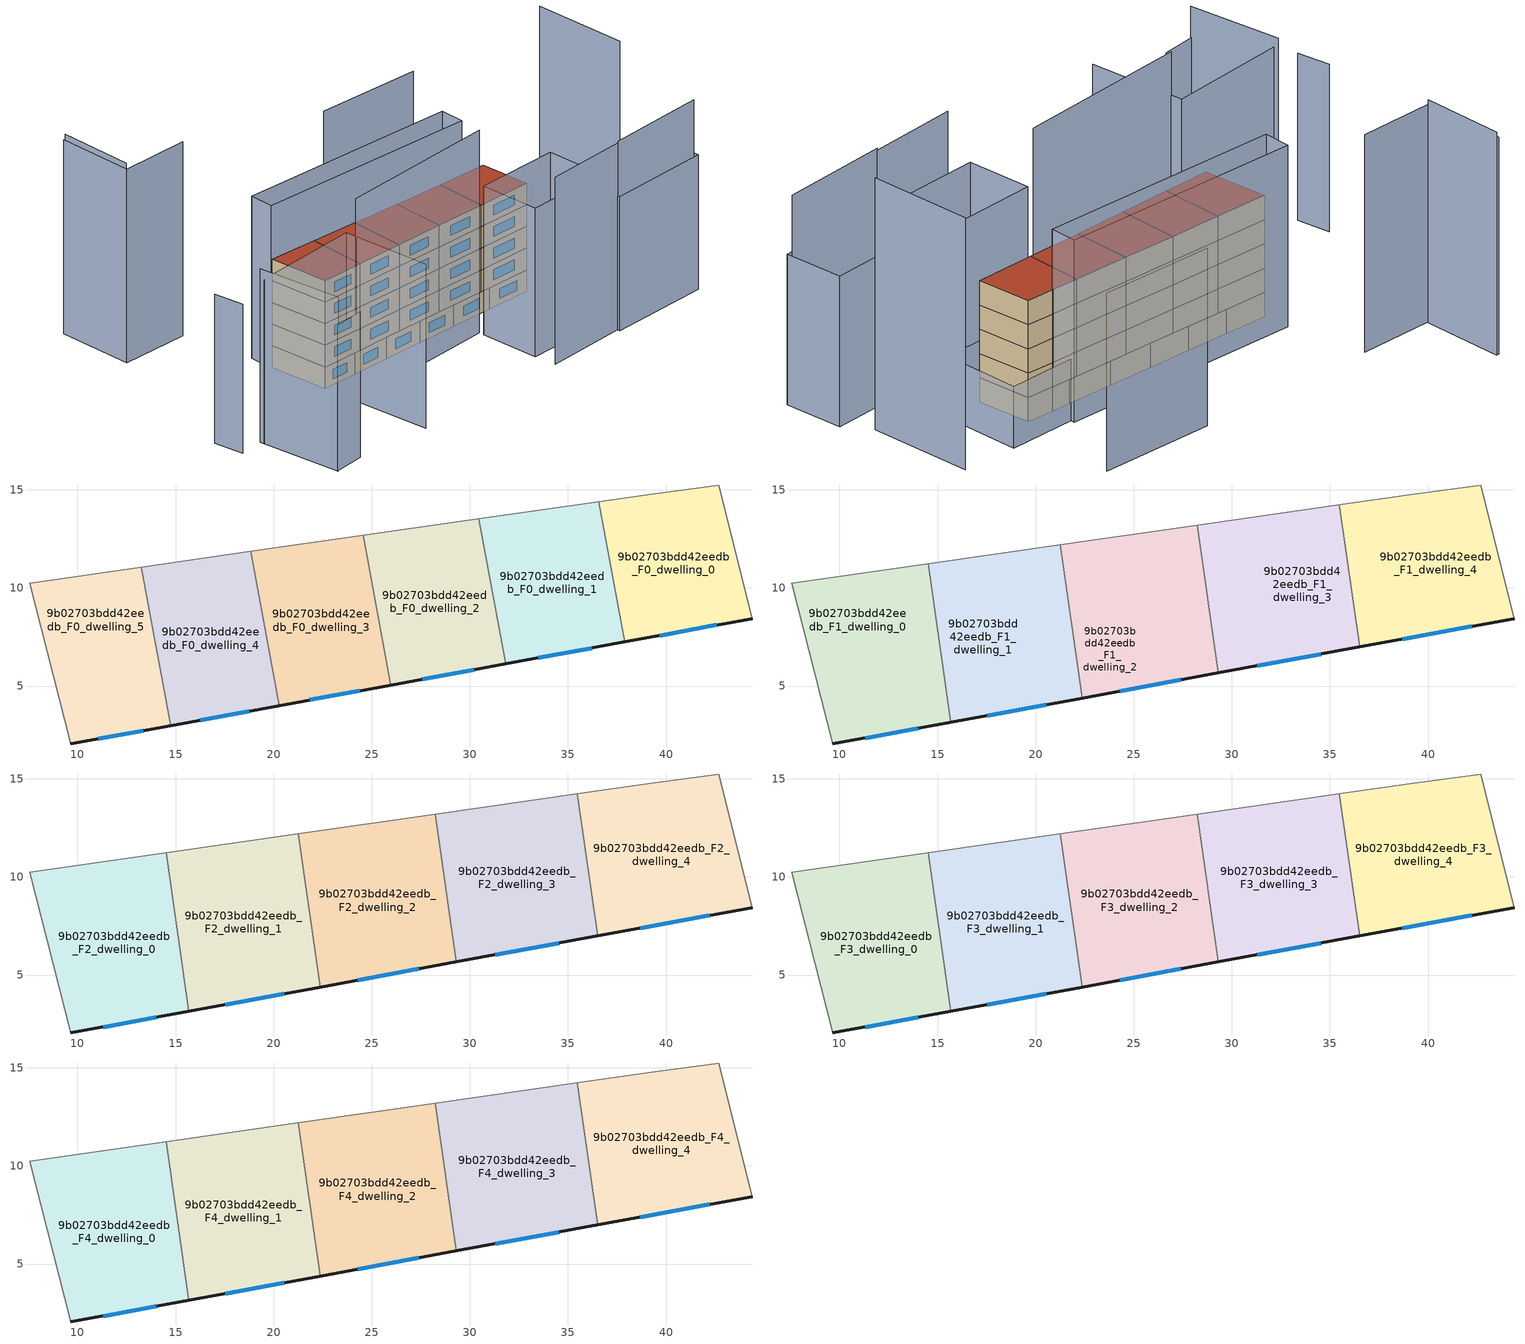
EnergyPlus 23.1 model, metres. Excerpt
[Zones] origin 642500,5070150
9b02703bdd42eedb_F0_dwelling_0
 floor ground (EU_floor_Construction): 42.68,15.25 44.38,8.44 37.89,7.25 36.57,14.39 39.08,14.75 z0
 wall outside (EU_wall_Construction): 37.89,7.25 44.38,8.44 z0:3
 wall to 9b02703bdd42eedb_F0_dwelling_1 (EU_wall_Construction): 36.57,14.39 37.89,7.25 z0:3
 wall adiabatic (EU_wall_Construction): 44.38,8.44 42.68,15.25 39.08,14.75 36.57,14.39 z0:3
 window (EU_Window_Construction): 39.67,7.57 42.59,8.11 z0.83:2.17
9b02703bdd42eedb_F0_dwelling_1
 floor ground (EU_floor_Construction): 36.57,14.39 37.89,7.25 31.83,6.13 30.47,13.52 z0
 wall outside (EU_wall_Construction): 31.83,6.13 37.89,7.25 z0:3
 wall to 9b02703bdd42eedb_F0_dwelling_2 (EU_wall_Construction): 30.47,13.52 31.83,6.13 z0:3
 wall adiabatic (EU_wall_Construction): 36.57,14.39 30.47,13.52 z0:3
 window (EU_Window_Construction): 33.49,6.44 36.22,6.94 z0.83:2.17
9b02703bdd42eedb_F0_dwelling_2
 floor ground (EU_floor_Construction): 30.47,13.52 31.83,6.13 25.96,5.05 24.56,12.68 z0
 wall outside (EU_wall_Construction): 25.96,5.05 31.83,6.13 z0:3
 wall to 9b02703bdd42eedb_F0_dwelling_3 (EU_wall_Construction): 24.56,12.68 25.96,5.05 z0:3
 wall adiabatic (EU_wall_Construction): 30.47,13.52 24.56,12.68 z0:3
 window (EU_Window_Construction): 27.58,5.35 30.21,5.83 z0.83:2.17
9b02703bdd42eedb_F0_dwelling_3
 floor ground (EU_floor_Construction): 24.56,12.68 25.96,5.05 20.27,4 18.83,11.86 z0
 wall outside (EU_wall_Construction): 20.27,4 25.96,5.05 z0:3
 wall to 9b02703bdd42eedb_F0_dwelling_4 (EU_wall_Construction): 18.83,11.86 20.27,4 z0:3
 wall adiabatic (EU_wall_Construction): 24.56,12.68 18.83,11.86 z0:3
 window (EU_Window_Construction): 21.84,4.29 24.4,4.76 z0.83:2.17
9b02703bdd42eedb_F0_dwelling_4
 floor ground (EU_floor_Construction): 18.83,11.86 20.27,4 14.75,2.98 13.26,11.07 z0
 wall outside (EU_wall_Construction): 14.75,2.98 20.27,4 z0:3
 wall to 9b02703bdd42eedb_F0_dwelling_5 (EU_wall_Construction): 13.26,11.07 14.75,2.98 z0:3
 wall adiabatic (EU_wall_Construction): 18.83,11.86 13.26,11.07 z0:3
 window (EU_Window_Construction): 16.27,3.26 18.75,3.72 z0.83:2.17
9b02703bdd42eedb_F0_dwelling_5
 floor ground (EU_floor_Construction): 13.26,11.07 14.75,2.98 9.66,2.05 7.56,10.25 z0
 wall outside (EU_wall_Construction): 9.66,2.05 14.75,2.98 z0:3
 wall adiabatic (EU_wall_Construction): 13.26,11.07 7.56,10.25 9.66,2.05 z0:3
 window (EU_Window_Construction): 11.06,2.3 13.35,2.73 z0.83:2.17
9b02703bdd42eedb_F1_dwelling_0
 floor to 9b02703bdd42eedb_F0_dwelling_5 (EU_floor_Construction): 13.26,11.06 14.75,2.98 9.66,2.05 7.56,10.25 z3
 floor to 9b02703bdd42eedb_F0_dwelling_4 (EU_floor_Construction): 14.52,11.25 15.68,3.16 14.75,2.98 13.26,11.06 z3
 wall outside (EU_wall_Construction): 9.66,2.05 15.68,3.16 z3:6
 wall adiabatic (EU_wall_Construction): 14.52,11.25 7.56,10.25 9.66,2.05 z3:6
 wall to 9b02703bdd42eedb_F1_dwelling_1 (EU_wall_Construction): 15.68,3.16 14.52,11.25 z3:6
 window (EU_Window_Construction): 11.31,2.35 14.02,2.85 z3.83:5.17
9b02703bdd42eedb_F1_dwelling_1
 floor to 9b02703bdd42eedb_F0_dwelling_4 (EU_floor_Construction): 18.83,11.86 20.27,4 15.68,3.16 14.52,11.25 z3
 floor to 9b02703bdd42eedb_F0_dwelling_3 (EU_floor_Construction): 21.26,12.21 22.37,4.39 20.27,4 18.83,11.86 z3
 wall outside (EU_wall_Construction): 15.68,3.16 22.37,4.39 z3:6
 wall adiabatic (EU_wall_Construction): 21.26,12.21 14.52,11.25 z3:6
 wall to 9b02703bdd42eedb_F1_dwelling_2 (EU_wall_Construction): 22.37,4.39 21.26,12.21 z3:6
 window (EU_Window_Construction): 17.52,3.49 20.53,4.05 z3.83:5.17
9b02703bdd42eedb_F1_dwelling_2
 floor to 9b02703bdd42eedb_F0_dwelling_2 (EU_floor_Construction): 28.23,13.2 29.31,5.67 25.96,5.05 24.56,12.68 z3
 floor to 9b02703bdd42eedb_F0_dwelling_3 (EU_floor_Construction): 24.56,12.68 25.96,5.05 22.37,4.39 21.26,12.21 z3
 wall outside (EU_wall_Construction): 22.37,4.39 29.31,5.67 z3:6
 wall adiabatic (EU_wall_Construction): 28.23,13.2 21.26,12.21 z3:6
 wall to 9b02703bdd42eedb_F1_dwelling_3 (EU_wall_Construction): 29.31,5.67 28.23,13.2 z3:6
 window (EU_Window_Construction): 24.28,4.74 27.4,5.31 z3.83:5.17
9b02703bdd42eedb_F1_dwelling_3
 floor to 9b02703bdd42eedb_F0_dwelling_1 (EU_floor_Construction): 35.48,14.23 36.51,6.99 31.83,6.13 30.47,13.52 z3
 floor to 9b02703bdd42eedb_F0_dwelling_2 (EU_floor_Construction): 30.47,13.52 31.83,6.13 29.31,5.67 28.23,13.2 z3
 wall outside (EU_wall_Construction): 29.31,5.67 36.51,6.99 z3:6
 wall adiabatic (EU_wall_Construction): 35.48,14.23 28.23,13.2 z3:6
 wall to 9b02703bdd42eedb_F1_dwelling_4 (EU_wall_Construction): 36.51,6.99 35.48,14.23 z3:6
 window (EU_Window_Construction): 31.29,6.03 34.53,6.63 z3.83:5.17
9b02703bdd42eedb_F1_dwelling_4
 floor to 9b02703bdd42eedb_F0_dwelling_0 (EU_floor_Construction): 42.68,15.25 44.38,8.44 37.89,7.25 36.57,14.39 39.08,14.75 z3
 floor to 9b02703bdd42eedb_F0_dwelling_1 (EU_floor_Construction): 36.57,14.39 37.89,7.25 36.51,6.99 35.48,14.23 z3
 wall outside (EU_wall_Construction): 36.51,6.99 44.38,8.44 z3:6
 wall adiabatic (EU_wall_Construction): 44.38,8.44 42.68,15.25 39.08,14.75 35.48,14.23 z3:6
 window (EU_Window_Construction): 38.68,7.39 42.22,8.04 z3.83:5.17
9b02703bdd42eedb_F2_dwelling_0
 floor to 9b02703bdd42eedb_F1_dwelling_0 (EU_floor_Construction): 14.52,11.25 15.68,3.16 9.66,2.05 7.56,10.25 z6
 wall outside (EU_wall_Construction): 9.66,2.05 15.68,3.16 z6:9
 wall adiabatic (EU_wall_Construction): 14.52,11.25 7.56,10.25 9.66,2.05 z6:9
 wall to 9b02703bdd42eedb_F2_dwelling_1 (EU_wall_Construction): 15.68,3.16 14.52,11.25 z6:9
 window (EU_Window_Construction): 11.31,2.35 14.02,2.85 z6.83:8.17
9b02703bdd42eedb_F2_dwelling_1
 floor to 9b02703bdd42eedb_F1_dwelling_1 (EU_floor_Construction): 21.26,12.21 22.37,4.39 15.68,3.16 14.52,11.25 z6
 wall outside (EU_wall_Construction): 15.68,3.16 22.37,4.39 z6:9
 wall adiabatic (EU_wall_Construction): 21.26,12.21 14.52,11.25 z6:9
 wall to 9b02703bdd42eedb_F2_dwelling_2 (EU_wall_Construction): 22.37,4.39 21.26,12.21 z6:9
 window (EU_Window_Construction): 17.52,3.49 20.53,4.05 z6.83:8.17
9b02703bdd42eedb_F2_dwelling_2
 floor to 9b02703bdd42eedb_F1_dwelling_2 (EU_floor_Construction): 28.23,13.2 29.31,5.67 22.37,4.39 21.26,12.21 z6
 wall outside (EU_wall_Construction): 22.37,4.39 29.31,5.67 z6:9
 wall adiabatic (EU_wall_Construction): 28.23,13.2 21.26,12.21 z6:9
 wall to 9b02703bdd42eedb_F2_dwelling_3 (EU_wall_Construction): 29.31,5.67 28.23,13.2 z6:9
 window (EU_Window_Construction): 24.28,4.74 27.4,5.31 z6.83:8.17
9b02703bdd42eedb_F2_dwelling_3
 floor to 9b02703bdd42eedb_F1_dwelling_3 (EU_floor_Construction): 35.48,14.23 36.51,6.99 29.31,5.67 28.23,13.2 z6
 wall outside (EU_wall_Construction): 29.31,5.67 36.51,6.99 z6:9
 wall adiabatic (EU_wall_Construction): 35.48,14.23 28.23,13.2 z6:9
 wall to 9b02703bdd42eedb_F2_dwelling_4 (EU_wall_Construction): 36.51,6.99 35.48,14.23 z6:9
 window (EU_Window_Construction): 31.29,6.03 34.53,6.63 z6.83:8.17
9b02703bdd42eedb_F2_dwelling_4
 floor to 9b02703bdd42eedb_F1_dwelling_4 (EU_floor_Construction): 42.68,15.25 44.38,8.44 36.51,6.99 35.48,14.23 39.08,14.75 z6
 wall outside (EU_wall_Construction): 36.51,6.99 44.38,8.44 z6:9
 wall adiabatic (EU_wall_Construction): 44.38,8.44 42.68,15.25 39.08,14.75 35.48,14.23 z6:9
 window (EU_Window_Construction): 38.68,7.39 42.22,8.04 z6.83:8.17
9b02703bdd42eedb_F3_dwelling_0
 floor to 9b02703bdd42eedb_F2_dwelling_0 (EU_floor_Construction): 14.52,11.25 15.68,3.16 9.66,2.05 7.56,10.25 z9
 wall outside (EU_wall_Construction): 9.66,2.05 15.68,3.16 z9:12
 wall adiabatic (EU_wall_Construction): 14.52,11.25 7.56,10.25 9.66,2.05 z9:12
 wall to 9b02703bdd42eedb_F3_dwelling_1 (EU_wall_Construction): 15.68,3.16 14.52,11.25 z9:12
 window (EU_Window_Construction): 11.31,2.35 14.02,2.85 z9.83:11.17
9b02703bdd42eedb_F3_dwelling_1
 floor to 9b02703bdd42eedb_F2_dwelling_1 (EU_floor_Construction): 21.26,12.21 22.37,4.39 15.68,3.16 14.52,11.25 z9
 wall outside (EU_wall_Construction): 15.68,3.16 22.37,4.39 z9:12
 wall adiabatic (EU_wall_Construction): 21.26,12.21 14.52,11.25 z9:12
 wall to 9b02703bdd42eedb_F3_dwelling_2 (EU_wall_Construction): 22.37,4.39 21.26,12.21 z9:12
 window (EU_Window_Construction): 17.52,3.49 20.53,4.05 z9.83:11.17
9b02703bdd42eedb_F3_dwelling_2
 floor to 9b02703bdd42eedb_F2_dwelling_2 (EU_floor_Construction): 28.23,13.2 29.31,5.67 22.37,4.39 21.26,12.21 z9
 wall outside (EU_wall_Construction): 22.37,4.39 29.31,5.67 z9:12
 wall adiabatic (EU_wall_Construction): 28.23,13.2 21.26,12.21 z9:12
 wall to 9b02703bdd42eedb_F3_dwelling_3 (EU_wall_Construction): 29.31,5.67 28.23,13.2 z9:12
 window (EU_Window_Construction): 24.28,4.74 27.4,5.31 z9.83:11.17
9b02703bdd42eedb_F3_dwelling_3
 floor to 9b02703bdd42eedb_F2_dwelling_3 (EU_floor_Construction): 35.48,14.23 36.51,6.99 29.31,5.67 28.23,13.2 z9
 wall outside (EU_wall_Construction): 29.31,5.67 36.51,6.99 z9:12
 wall adiabatic (EU_wall_Construction): 35.48,14.23 28.23,13.2 z9:12
 wall to 9b02703bdd42eedb_F3_dwelling_4 (EU_wall_Construction): 36.51,6.99 35.48,14.23 z9:12
 window (EU_Window_Construction): 31.29,6.03 34.53,6.63 z9.83:11.17
9b02703bdd42eedb_F3_dwelling_4
 floor to 9b02703bdd42eedb_F2_dwelling_4 (EU_floor_Construction): 42.68,15.25 44.38,8.44 36.51,6.99 35.48,14.23 39.08,14.75 z9
 wall outside (EU_wall_Construction): 36.51,6.99 44.38,8.44 z9:12
 wall adiabatic (EU_wall_Construction): 44.38,8.44 42.68,15.25 39.08,14.75 35.48,14.23 z9:12
 window (EU_Window_Construction): 38.68,7.39 42.22,8.04 z9.83:11.17
9b02703bdd42eedb_F4_dwelling_0
 floor to 9b02703bdd42eedb_F3_dwelling_0 (EU_floor_Construction): 14.52,11.25 15.68,3.16 9.66,2.05 7.56,10.25 z12
 wall outside (EU_wall_Construction): 9.66,2.05 15.68,3.16 z12:15
 wall adiabatic (EU_wall_Construction): 14.52,11.25 7.56,10.25 9.66,2.05 z12:15
 wall to 9b02703bdd42eedb_F4_dwelling_1 (EU_wall_Construction): 15.68,3.16 14.52,11.25 z12:15
 window (EU_Window_Construction): 11.31,2.35 14.02,2.85 z12.83:14.17
 roof outside (EU_roof_Construction): 15.68,3.16 14.52,11.25 7.56,10.25 9.66,2.05 z15
9b02703bdd42eedb_F4_dwelling_1
 floor to 9b02703bdd42eedb_F3_dwelling_1 (EU_floor_Construction): 21.26,12.21 22.37,4.39 15.68,3.16 14.52,11.25 z12
 wall outside (EU_wall_Construction): 15.68,3.16 22.37,4.39 z12:15
 wall adiabatic (EU_wall_Construction): 21.26,12.21 14.52,11.25 z12:15
 wall to 9b02703bdd42eedb_F4_dwelling_2 (EU_wall_Construction): 22.37,4.39 21.26,12.21 z12:15
 window (EU_Window_Construction): 17.52,3.49 20.53,4.05 z12.83:14.17
 roof outside (EU_roof_Construction): 22.37,4.39 21.26,12.21 14.52,11.25 15.68,3.16 z15
9b02703bdd42eedb_F4_dwelling_2
 floor to 9b02703bdd42eedb_F3_dwelling_2 (EU_floor_Construction): 28.23,13.2 29.31,5.67 22.37,4.39 21.26,12.21 z12
 wall outside (EU_wall_Construction): 22.37,4.39 29.31,5.67 z12:15
 wall adiabatic (EU_wall_Construction): 28.23,13.2 21.26,12.21 z12:15
 wall to 9b02703bdd42eedb_F4_dwelling_3 (EU_wall_Construction): 29.31,5.67 28.23,13.2 z12:15
 window (EU_Window_Construction): 24.28,4.74 27.4,5.31 z12.83:14.17
 roof outside (EU_roof_Construction): 29.31,5.67 28.23,13.2 21.26,12.21 22.37,4.39 z15
9b02703bdd42eedb_F4_dwelling_3
 floor to 9b02703bdd42eedb_F3_dwelling_3 (EU_floor_Construction): 35.48,14.23 36.51,6.99 29.31,5.67 28.23,13.2 z12
 wall outside (EU_wall_Construction): 29.31,5.67 36.51,6.99 z12:15
 wall adiabatic (EU_wall_Construction): 35.48,14.23 28.23,13.2 z12:15
 wall to 9b02703bdd42eedb_F4_dwelling_4 (EU_wall_Construction): 36.51,6.99 35.48,14.23 z12:15
 window (EU_Window_Construction): 31.29,6.03 34.53,6.63 z12.83:14.17
 roof outside (EU_roof_Construction): 36.51,6.99 35.48,14.23 28.23,13.2 29.31,5.67 z15
9b02703bdd42eedb_F4_dwelling_4
 floor to 9b02703bdd42eedb_F3_dwelling_4 (EU_floor_Construction): 42.68,15.25 44.38,8.44 36.51,6.99 35.48,14.23 39.08,14.75 z12
 wall outside (EU_wall_Construction): 36.51,6.99 44.38,8.44 z12:15
 wall adiabatic (EU_wall_Construction): 44.38,8.44 42.68,15.25 39.08,14.75 35.48,14.23 z12:15
 window (EU_Window_Construction): 38.68,7.39 42.22,8.04 z12.83:14.17
 roof outside (EU_roof_Construction): 44.38,8.44 42.68,15.25 39.08,14.75 35.48,14.23 36.51,6.99 z15
shading: 36.34,-8.98 47.78,-6.07 z0:25.9; 10.85,-2.76 33.38,3 z0:28.1; -1.36,-16.26 2.92,-14.96 z0:20.2; 47.79,-6.11 61.58,-2.62 z0:26.1; 45.98,0.94 60.09,4.23 / 60.09,4.23 61.83,-3.21 / 61.83,-3.21 47.72,-6.51 / 47.72,-6.51 45.98,0.94 z0:18.6; 49.29,9.34 40.37,7.71 / 40.37,7.71 38.55,17.63 / 38.55,17.63 47.47,19.26 / 47.47,19.26 49.29,9.34 z0:7.6; 57.39,7.13 54.68,20.28 z0:31.2; -4.86,-4.75 -1.33,-16.32 z0:24.1; -4.7,-5.33 10.51,-1.28 / 10.51,-1.28 13.75,-13.47 z0:22.8; -9.54,-1.75 -8.24,-5.85 z0:20.7; 33.57,2.24 45.3,4.81 / 45.3,4.81 47.11,-3.46 / 47.11,-3.46 35.38,-6.03 / 35.38,-6.03 33.57,2.24 z0:20.6; 39.09,14.75 7.33,10.22 / 7.33,10.22 6.85,13.63 / 6.85,13.63 38.61,18.15 / 38.61,18.15 39.09,14.75 z0:22.5; -8.01,32.11 -6.25,21.68 z0:27.6; 3.36,23.26 -6.32,21.5 / -6.32,21.5 -8.26,32.11 z0:26.9; 42.21,29.47 27.27,27.26 z0:22
[Building]
EU S2 Campaign: North Axis=0; Terrain=City; Solar Distribution=FullExterior
[Site:Location]
Lyon-Bron: Latitude=45.75; Longitude=5; Time Zone=1; Elevation=198
[SizingPeriod:WeatherFileDays]
AnnualSizingPeriod: Begin Month=1; Begin Day of Month=1; End Month=12; End Day of Month=31; Day of Week for Start Day=Monday; Use Weather File Daylight Saving Period=No; Use Weather File Rain and Snow Indicators=No
[MATERIAL]
EU_InternalMass_Material: Roughness=MediumRough; Thickness=0.1; Conductivity=1; Density=1800; Specific Heat=900; Thermal Absorptance=0.9; Solar Absorptance=0.7; Visible Absorptance=0.7
[MATERIAL:NOMASS] Roughness=MediumRough; Thermal Absorptance=0.9; Solar Absorptance=0.7; Visible Absorptance=0.7
Name | Thermal Resistance
EU_wall_NoMass | 0.87146
EU_roof_NoMass | 0.842276
EU_floor_NoMass | 0.496999
[WINDOWMATERIAL:SIMPLEGLAZINGSYSTEM]
EU_Window_SimpleGlazing: UFactor=2.2525; Solar Heat Gain Coefficient=0.76; Visible Transmittance=0.76
[CONSTRUCTION]
EU_wall_Construction: EU_wall_NoMass
EU_roof_Construction: EU_roof_NoMass
EU_floor_Construction: EU_floor_NoMass
EU_Window_Construction: EU_Window_SimpleGlazing
EU_InternalMass_Construction: EU_InternalMass_Material
[ZONE] Type=1; Multiplier=1; Ceiling Height=autocalculate; Floor Area=autocalculate; Part of Total Floor Area=Yes
Name | Volume
9b02703bdd42eedb_F0_dwelling_0 | 136.588
9b02703bdd42eedb_F1_dwelling_0; 9b02703bdd42eedb_F2_dwelling_0; 9b02703bdd42eedb_F3_dwelling_0; 9b02703bdd42eedb_F4_dwelling_0 | 163.908
9b02703bdd42eedb_F0_dwelling_1 | 136.6
9b02703bdd42eedb_F1_dwelling_1; 9b02703bdd42eedb_F2_dwelling_1; 9b02703bdd42eedb_F3_dwelling_1; 9b02703bdd42eedb_F4_dwelling_1 | 163.915
9b02703bdd42eedb_F0_dwelling_2 | 136.597
9b02703bdd42eedb_F1_dwelling_2; 9b02703bdd42eedb_F2_dwelling_2; 9b02703bdd42eedb_F3_dwelling_2; 9b02703bdd42eedb_F4_dwelling_2 | 163.912
9b02703bdd42eedb_F0_dwelling_3; 9b02703bdd42eedb_F0_dwelling_4 | 136.594
9b02703bdd42eedb_F1_dwelling_3; 9b02703bdd42eedb_F2_dwelling_3; 9b02703bdd42eedb_F3_dwelling_3; 9b02703bdd42eedb_F4_dwelling_3 | 163.931
9b02703bdd42eedb_F1_dwelling_4; 9b02703bdd42eedb_F2_dwelling_4; 9b02703bdd42eedb_F3_dwelling_4; 9b02703bdd42eedb_F4_dwelling_4 | 163.918
9b02703bdd42eedb_F0_dwelling_5 | 136.599
[INTERNALMASS] Construction=EU_InternalMass_Construction
Name | Zone or ZoneList | Surface Area
9b02703bdd42eedb_F0_dwelling_0_EU_InternalMass | 9b02703bdd42eedb_F0_dwelling_0 | 45.5291
9b02703bdd42eedb_F0_dwelling_1_EU_InternalMass | 9b02703bdd42eedb_F0_dwelling_1 | 45.5338
9b02703bdd42eedb_F0_dwelling_2_EU_InternalMass | 9b02703bdd42eedb_F0_dwelling_2 | 45.5323
9b02703bdd42eedb_F0_dwelling_3_EU_InternalMass | 9b02703bdd42eedb_F0_dwelling_3 | 45.5317
9b02703bdd42eedb_F0_dwelling_4_EU_InternalMass | 9b02703bdd42eedb_F0_dwelling_4 | 45.5317
9b02703bdd42eedb_F0_dwelling_5_EU_InternalMass | 9b02703bdd42eedb_F0_dwelling_5 | 45.5329
9b02703bdd42eedb_F1_dwelling_0_EU_InternalMass | 9b02703bdd42eedb_F1_dwelling_0 | 54.6358
9b02703bdd42eedb_F1_dwelling_1_EU_InternalMass | 9b02703bdd42eedb_F1_dwelling_1 | 54.6386
9b02703bdd42eedb_F1_dwelling_2_EU_InternalMass | 9b02703bdd42eedb_F1_dwelling_2 | 54.6372
9b02703bdd42eedb_F1_dwelling_3_EU_InternalMass | 9b02703bdd42eedb_F1_dwelling_3 | 54.6433
9b02703bdd42eedb_F1_dwelling_4_EU_InternalMass | 9b02703bdd42eedb_F1_dwelling_4 | 54.6396
9b02703bdd42eedb_F2_dwelling_0_EU_InternalMass | 9b02703bdd42eedb_F2_dwelling_0 | 54.6358
9b02703bdd42eedb_F2_dwelling_1_EU_InternalMass | 9b02703bdd42eedb_F2_dwelling_1 | 54.6386
9b02703bdd42eedb_F2_dwelling_2_EU_InternalMass | 9b02703bdd42eedb_F2_dwelling_2 | 54.6372
9b02703bdd42eedb_F2_dwelling_3_EU_InternalMass | 9b02703bdd42eedb_F2_dwelling_3 | 54.6433
9b02703bdd42eedb_F2_dwelling_4_EU_InternalMass | 9b02703bdd42eedb_F2_dwelling_4 | 54.6396
9b02703bdd42eedb_F3_dwelling_0_EU_InternalMass | 9b02703bdd42eedb_F3_dwelling_0 | 54.6358
9b02703bdd42eedb_F3_dwelling_1_EU_InternalMass | 9b02703bdd42eedb_F3_dwelling_1 | 54.6386
9b02703bdd42eedb_F3_dwelling_2_EU_InternalMass | 9b02703bdd42eedb_F3_dwelling_2 | 54.6372
9b02703bdd42eedb_F3_dwelling_3_EU_InternalMass | 9b02703bdd42eedb_F3_dwelling_3 | 54.6433
9b02703bdd42eedb_F3_dwelling_4_EU_InternalMass | 9b02703bdd42eedb_F3_dwelling_4 | 54.6396
9b02703bdd42eedb_F4_dwelling_0_EU_InternalMass | 9b02703bdd42eedb_F4_dwelling_0 | 54.6358
9b02703bdd42eedb_F4_dwelling_1_EU_InternalMass | 9b02703bdd42eedb_F4_dwelling_1 | 54.6386
9b02703bdd42eedb_F4_dwelling_2_EU_InternalMass | 9b02703bdd42eedb_F4_dwelling_2 | 54.6372
9b02703bdd42eedb_F4_dwelling_3_EU_InternalMass | 9b02703bdd42eedb_F4_dwelling_3 | 54.6433
9b02703bdd42eedb_F4_dwelling_4_EU_InternalMass | 9b02703bdd42eedb_F4_dwelling_4 | 54.6396
[OTHEREQUIPMENT] Fuel Type=Electricity; Design Level Calculation Method=Watts/Area; Power per Zone Floor Area=1; Fraction Latent=0; Fraction Radiant=0; Fraction Lost=0; Carbon Dioxide Generation Rate=0; EndUse Subcategory=EU_Step8_InternalGains
Name | Zone or ZoneList or Space or SpaceList | Schedule
EU_Step8_InternalGain_9b02703bdd42eedb_F0_dwelling_0_f000 | 9b02703bdd42eedb_F0_dwelling_0 | EU_Step8_GainSchedule_9b02703bdd42eedb_F0_dwelling_0_f000
EU_Step8_InternalGain_9b02703bdd42eedb_F0_dwelling_1_f000 | 9b02703bdd42eedb_F0_dwelling_1 | EU_Step8_GainSchedule_9b02703bdd42eedb_F0_dwelling_1_f000
EU_Step8_InternalGain_9b02703bdd42eedb_F0_dwelling_2_f000 | 9b02703bdd42eedb_F0_dwelling_2 | EU_Step8_GainSchedule_9b02703bdd42eedb_F0_dwelling_2_f000
EU_Step8_InternalGain_9b02703bdd42eedb_F0_dwelling_3_f000 | 9b02703bdd42eedb_F0_dwelling_3 | EU_Step8_GainSchedule_9b02703bdd42eedb_F0_dwelling_3_f000
EU_Step8_InternalGain_9b02703bdd42eedb_F0_dwelling_4_f000 | 9b02703bdd42eedb_F0_dwelling_4 | EU_Step8_GainSchedule_9b02703bdd42eedb_F0_dwelling_4_f000
EU_Step8_InternalGain_9b02703bdd42eedb_F0_dwelling_5_f000 | 9b02703bdd42eedb_F0_dwelling_5 | EU_Step8_GainSchedule_9b02703bdd42eedb_F0_dwelling_5_f000
EU_Step8_InternalGain_9b02703bdd42eedb_F1_dwelling_0_f000 | 9b02703bdd42eedb_F1_dwelling_0 | EU_Step8_GainSchedule_9b02703bdd42eedb_F1_dwelling_0_f000
EU_Step8_InternalGain_9b02703bdd42eedb_F1_dwelling_1_f000 | 9b02703bdd42eedb_F1_dwelling_1 | EU_Step8_GainSchedule_9b02703bdd42eedb_F1_dwelling_1_f000
EU_Step8_InternalGain_9b02703bdd42eedb_F1_dwelling_2_f000 | 9b02703bdd42eedb_F1_dwelling_2 | EU_Step8_GainSchedule_9b02703bdd42eedb_F1_dwelling_2_f000
EU_Step8_InternalGain_9b02703bdd42eedb_F1_dwelling_3_f000 | 9b02703bdd42eedb_F1_dwelling_3 | EU_Step8_GainSchedule_9b02703bdd42eedb_F1_dwelling_3_f000
EU_Step8_InternalGain_9b02703bdd42eedb_F1_dwelling_4_f000 | 9b02703bdd42eedb_F1_dwelling_4 | EU_Step8_GainSchedule_9b02703bdd42eedb_F1_dwelling_4_f000
EU_Step8_InternalGain_9b02703bdd42eedb_F2_dwelling_0_f000 | 9b02703bdd42eedb_F2_dwelling_0 | EU_Step8_GainSchedule_9b02703bdd42eedb_F2_dwelling_0_f000
EU_Step8_InternalGain_9b02703bdd42eedb_F2_dwelling_1_f000 | 9b02703bdd42eedb_F2_dwelling_1 | EU_Step8_GainSchedule_9b02703bdd42eedb_F2_dwelling_1_f000
EU_Step8_InternalGain_9b02703bdd42eedb_F2_dwelling_2_f000 | 9b02703bdd42eedb_F2_dwelling_2 | EU_Step8_GainSchedule_9b02703bdd42eedb_F2_dwelling_2_f000
EU_Step8_InternalGain_9b02703bdd42eedb_F2_dwelling_3_f000 | 9b02703bdd42eedb_F2_dwelling_3 | EU_Step8_GainSchedule_9b02703bdd42eedb_F2_dwelling_3_f000
EU_Step8_InternalGain_9b02703bdd42eedb_F2_dwelling_4_f000 | 9b02703bdd42eedb_F2_dwelling_4 | EU_Step8_GainSchedule_9b02703bdd42eedb_F2_dwelling_4_f000
EU_Step8_InternalGain_9b02703bdd42eedb_F3_dwelling_0_f000 | 9b02703bdd42eedb_F3_dwelling_0 | EU_Step8_GainSchedule_9b02703bdd42eedb_F3_dwelling_0_f000
EU_Step8_InternalGain_9b02703bdd42eedb_F3_dwelling_1_f000 | 9b02703bdd42eedb_F3_dwelling_1 | EU_Step8_GainSchedule_9b02703bdd42eedb_F3_dwelling_1_f000
EU_Step8_InternalGain_9b02703bdd42eedb_F3_dwelling_2_f000 | 9b02703bdd42eedb_F3_dwelling_2 | EU_Step8_GainSchedule_9b02703bdd42eedb_F3_dwelling_2_f000
EU_Step8_InternalGain_9b02703bdd42eedb_F3_dwelling_3_f000 | 9b02703bdd42eedb_F3_dwelling_3 | EU_Step8_GainSchedule_9b02703bdd42eedb_F3_dwelling_3_f000
EU_Step8_InternalGain_9b02703bdd42eedb_F3_dwelling_4_f000 | 9b02703bdd42eedb_F3_dwelling_4 | EU_Step8_GainSchedule_9b02703bdd42eedb_F3_dwelling_4_f000
EU_Step8_InternalGain_9b02703bdd42eedb_F4_dwelling_0_f000 | 9b02703bdd42eedb_F4_dwelling_0 | EU_Step8_GainSchedule_9b02703bdd42eedb_F4_dwelling_0_f000
EU_Step8_InternalGain_9b02703bdd42eedb_F4_dwelling_1_f000 | 9b02703bdd42eedb_F4_dwelling_1 | EU_Step8_GainSchedule_9b02703bdd42eedb_F4_dwelling_1_f000
EU_Step8_InternalGain_9b02703bdd42eedb_F4_dwelling_2_f000 | 9b02703bdd42eedb_F4_dwelling_2 | EU_Step8_GainSchedule_9b02703bdd42eedb_F4_dwelling_2_f000
EU_Step8_InternalGain_9b02703bdd42eedb_F4_dwelling_3_f000 | 9b02703bdd42eedb_F4_dwelling_3 | EU_Step8_GainSchedule_9b02703bdd42eedb_F4_dwelling_3_f000
EU_Step8_InternalGain_9b02703bdd42eedb_F4_dwelling_4_f000 | 9b02703bdd42eedb_F4_dwelling_4 | EU_Step8_GainSchedule_9b02703bdd42eedb_F4_dwelling_4_f000
[ZONEVENTILATION:DESIGNFLOWRATE] Schedule=EU_AlwaysOn; Design Flow Rate Calculation Method=AirChanges/Hour; Air Changes per Hour=0.425; Ventilation Type=Natural; Fan Pressure Rise=0; Fan Total Efficiency=1; Constant Term Coefficient=1; Temperature Term Coefficient=0; Velocity Term Coefficient=0; Velocity Squared Term Coefficient=0; Minimum Indoor Temperature=-100; Maximum Indoor Temperature=100; Delta Temperature=-100; Minimum Outdoor Temperature=-100; Maximum Outdoor Temperature=100; Maximum Wind Speed=40
Name | Zone or ZoneList or Space or SpaceList
EU_ConstantAir_9b02703bdd42eedb_F0_dwelling_0 | 9b02703bdd42eedb_F0_dwelling_0
EU_ConstantAir_9b02703bdd42eedb_F0_dwelling_1 | 9b02703bdd42eedb_F0_dwelling_1
EU_ConstantAir_9b02703bdd42eedb_F0_dwelling_2 | 9b02703bdd42eedb_F0_dwelling_2
EU_ConstantAir_9b02703bdd42eedb_F0_dwelling_3 | 9b02703bdd42eedb_F0_dwelling_3
EU_ConstantAir_9b02703bdd42eedb_F0_dwelling_4 | 9b02703bdd42eedb_F0_dwelling_4
EU_ConstantAir_9b02703bdd42eedb_F0_dwelling_5 | 9b02703bdd42eedb_F0_dwelling_5
EU_ConstantAir_9b02703bdd42eedb_F1_dwelling_0 | 9b02703bdd42eedb_F1_dwelling_0
EU_ConstantAir_9b02703bdd42eedb_F1_dwelling_1 | 9b02703bdd42eedb_F1_dwelling_1
EU_ConstantAir_9b02703bdd42eedb_F1_dwelling_2 | 9b02703bdd42eedb_F1_dwelling_2
EU_ConstantAir_9b02703bdd42eedb_F1_dwelling_3 | 9b02703bdd42eedb_F1_dwelling_3
EU_ConstantAir_9b02703bdd42eedb_F1_dwelling_4 | 9b02703bdd42eedb_F1_dwelling_4
EU_ConstantAir_9b02703bdd42eedb_F2_dwelling_0 | 9b02703bdd42eedb_F2_dwelling_0
EU_ConstantAir_9b02703bdd42eedb_F2_dwelling_1 | 9b02703bdd42eedb_F2_dwelling_1
EU_ConstantAir_9b02703bdd42eedb_F2_dwelling_2 | 9b02703bdd42eedb_F2_dwelling_2
EU_ConstantAir_9b02703bdd42eedb_F2_dwelling_3 | 9b02703bdd42eedb_F2_dwelling_3
EU_ConstantAir_9b02703bdd42eedb_F2_dwelling_4 | 9b02703bdd42eedb_F2_dwelling_4
EU_ConstantAir_9b02703bdd42eedb_F3_dwelling_0 | 9b02703bdd42eedb_F3_dwelling_0
EU_ConstantAir_9b02703bdd42eedb_F3_dwelling_1 | 9b02703bdd42eedb_F3_dwelling_1
EU_ConstantAir_9b02703bdd42eedb_F3_dwelling_2 | 9b02703bdd42eedb_F3_dwelling_2
EU_ConstantAir_9b02703bdd42eedb_F3_dwelling_3 | 9b02703bdd42eedb_F3_dwelling_3
EU_ConstantAir_9b02703bdd42eedb_F3_dwelling_4 | 9b02703bdd42eedb_F3_dwelling_4
EU_ConstantAir_9b02703bdd42eedb_F4_dwelling_0 | 9b02703bdd42eedb_F4_dwelling_0
EU_ConstantAir_9b02703bdd42eedb_F4_dwelling_1 | 9b02703bdd42eedb_F4_dwelling_1
EU_ConstantAir_9b02703bdd42eedb_F4_dwelling_2 | 9b02703bdd42eedb_F4_dwelling_2
EU_ConstantAir_9b02703bdd42eedb_F4_dwelling_3 | 9b02703bdd42eedb_F4_dwelling_3
EU_ConstantAir_9b02703bdd42eedb_F4_dwelling_4 | 9b02703bdd42eedb_F4_dwelling_4
[HVACTEMPLATE:THERMOSTAT] Constant Heating Setpoint=20; Constant Cooling Setpoint=50
EU_HeatOnly_9b02703bdd42eedb_F0_dwelling_0; EU_HeatOnly_9b02703bdd42eedb_F0_dwelling_1; EU_HeatOnly_9b02703bdd42eedb_F0_dwelling_2; EU_HeatOnly_9b02703bdd42eedb_F0_dwelling_3; EU_HeatOnly_9b02703bdd42eedb_F0_dwelling_4; EU_HeatOnly_9b02703bdd42eedb_F0_dwelling_5; EU_HeatOnly_9b02703bdd42eedb_F1_dwelling_0; EU_HeatOnly_9b02703bdd42eedb_F1_dwelling_1; EU_HeatOnly_9b02703bdd42eedb_F1_dwelling_2; EU_HeatOnly_9b02703bdd42eedb_F1_dwelling_3; EU_HeatOnly_9b02703bdd42eedb_F1_dwelling_4; EU_HeatOnly_9b02703bdd42eedb_F2_dwelling_0; EU_HeatOnly_9b02703bdd42eedb_F2_dwelling_1; EU_HeatOnly_9b02703bdd42eedb_F2_dwelling_2; EU_HeatOnly_9b02703bdd42eedb_F2_dwelling_3; EU_HeatOnly_9b02703bdd42eedb_F2_dwelling_4; EU_HeatOnly_9b02703bdd42eedb_F3_dwelling_0; EU_HeatOnly_9b02703bdd42eedb_F3_dwelling_1; EU_HeatOnly_9b02703bdd42eedb_F3_dwelling_2; EU_HeatOnly_9b02703bdd42eedb_F3_dwelling_3; EU_HeatOnly_9b02703bdd42eedb_F3_dwelling_4; EU_HeatOnly_9b02703bdd42eedb_F4_dwelling_0; EU_HeatOnly_9b02703bdd42eedb_F4_dwelling_1; EU_HeatOnly_9b02703bdd42eedb_F4_dwelling_2; EU_HeatOnly_9b02703bdd42eedb_F4_dwelling_3; EU_HeatOnly_9b02703bdd42eedb_F4_dwelling_4
[HVACTEMPLATE:ZONE:IDEALLOADSAIRSYSTEM] System Availability Schedule=EU_AlwaysOn; Maximum Heating Supply Air Temperature=50; Minimum Cooling Supply Air Temperature=13; Maximum Heating Supply Air Humidity Ratio=0.0156; Minimum Cooling Supply Air Humidity Ratio=0.0077; Heating Limit=NoLimit; Cooling Limit=NoLimit; Heating Availability Schedule=EU_AlwaysOn; Cooling Availability Schedule=EU_CoolingOff; Dehumidification Control Type=ConstantSensibleHeatRatio; Cooling Sensible Heat Ratio=0.7; Dehumidification Setpoint=60; Humidification Control Type=None; Humidification Setpoint=30; Outdoor Air Method=None; Outdoor Air Flow Rate per Person=0.00944; Outdoor Air Flow Rate per Zone Floor Area=0; Outdoor Air Flow Rate per Zone=0; Demand Controlled Ventilation Type=None; Outdoor Air Economizer Type=NoEconomizer; Heat Recovery Type=None; Sensible Heat Recovery Effectiveness=0.7; Latent Heat Recovery Effectiveness=0.65
Name | Template Thermostat
9b02703bdd42eedb_F0_dwelling_0 | EU_HeatOnly_9b02703bdd42eedb_F0_dwelling_0
9b02703bdd42eedb_F0_dwelling_1 | EU_HeatOnly_9b02703bdd42eedb_F0_dwelling_1
9b02703bdd42eedb_F0_dwelling_2 | EU_HeatOnly_9b02703bdd42eedb_F0_dwelling_2
9b02703bdd42eedb_F0_dwelling_3 | EU_HeatOnly_9b02703bdd42eedb_F0_dwelling_3
9b02703bdd42eedb_F0_dwelling_4 | EU_HeatOnly_9b02703bdd42eedb_F0_dwelling_4
9b02703bdd42eedb_F0_dwelling_5 | EU_HeatOnly_9b02703bdd42eedb_F0_dwelling_5
9b02703bdd42eedb_F1_dwelling_0 | EU_HeatOnly_9b02703bdd42eedb_F1_dwelling_0
9b02703bdd42eedb_F1_dwelling_1 | EU_HeatOnly_9b02703bdd42eedb_F1_dwelling_1
9b02703bdd42eedb_F1_dwelling_2 | EU_HeatOnly_9b02703bdd42eedb_F1_dwelling_2
9b02703bdd42eedb_F1_dwelling_3 | EU_HeatOnly_9b02703bdd42eedb_F1_dwelling_3
9b02703bdd42eedb_F1_dwelling_4 | EU_HeatOnly_9b02703bdd42eedb_F1_dwelling_4
9b02703bdd42eedb_F2_dwelling_0 | EU_HeatOnly_9b02703bdd42eedb_F2_dwelling_0
9b02703bdd42eedb_F2_dwelling_1 | EU_HeatOnly_9b02703bdd42eedb_F2_dwelling_1
9b02703bdd42eedb_F2_dwelling_2 | EU_HeatOnly_9b02703bdd42eedb_F2_dwelling_2
9b02703bdd42eedb_F2_dwelling_3 | EU_HeatOnly_9b02703bdd42eedb_F2_dwelling_3
9b02703bdd42eedb_F2_dwelling_4 | EU_HeatOnly_9b02703bdd42eedb_F2_dwelling_4
9b02703bdd42eedb_F3_dwelling_0 | EU_HeatOnly_9b02703bdd42eedb_F3_dwelling_0
9b02703bdd42eedb_F3_dwelling_1 | EU_HeatOnly_9b02703bdd42eedb_F3_dwelling_1
9b02703bdd42eedb_F3_dwelling_2 | EU_HeatOnly_9b02703bdd42eedb_F3_dwelling_2
9b02703bdd42eedb_F3_dwelling_3 | EU_HeatOnly_9b02703bdd42eedb_F3_dwelling_3
9b02703bdd42eedb_F3_dwelling_4 | EU_HeatOnly_9b02703bdd42eedb_F3_dwelling_4
9b02703bdd42eedb_F4_dwelling_0 | EU_HeatOnly_9b02703bdd42eedb_F4_dwelling_0
9b02703bdd42eedb_F4_dwelling_1 | EU_HeatOnly_9b02703bdd42eedb_F4_dwelling_1
9b02703bdd42eedb_F4_dwelling_2 | EU_HeatOnly_9b02703bdd42eedb_F4_dwelling_2
9b02703bdd42eedb_F4_dwelling_3 | EU_HeatOnly_9b02703bdd42eedb_F4_dwelling_3
9b02703bdd42eedb_F4_dwelling_4 | EU_HeatOnly_9b02703bdd42eedb_F4_dwelling_4
[SIZING:ZONE] Zone Cooling Design Supply Air Temperature Input Method=SupplyAirTemperature; Zone Cooling Design Supply Air Temperature=13; Zone Heating Design Supply Air Temperature Input Method=SupplyAirTemperature; Zone Heating Design Supply Air Temperature=50; Zone Cooling Design Supply Air Humidity Ratio=0.008; Zone Heating Design Supply Air Humidity Ratio=0.008; Cooling Design Air Flow Method=DesignDay; Cooling Design Air Flow Rate=0; Cooling Minimum Air Flow per Zone Floor Area=0.000762; Cooling Minimum Air Flow=0; Cooling Minimum Air Flow Fraction=0.2; Heating Design Air Flow Method=DesignDay; Heating Design Air Flow Rate=0; Heating Maximum Air Flow per Zone Floor Area=0.002032; Heating Maximum Air Flow=0.141576; Heating Maximum Air Flow Fraction=0.3; Account for Dedicated Outdoor Air System=No; Dedicated Outdoor Air System Control Strategy=NeutralSupplyAir; Dedicated Outdoor Air Low Setpoint Temperature for Design=autosize; Dedicated Outdoor Air High Setpoint Temperature for Design=autosize; Zone Load Sizing Method=Sensible Load Only No Latent Load; Zone Latent Cooling Design Supply Air Humidity Ratio Input Method=HumidityRatioDifference; Zone Cooling Design Supply Air Humidity Ratio Difference=0.005; Zone Latent Heating Design Supply Air Humidity Ratio Input Method=HumidityRatioDifference; Zone Humidification Design Supply Air Humidity Ratio Difference=0.005
9b02703bdd42eedb_F0_dwelling_0; 9b02703bdd42eedb_F0_dwelling_1; 9b02703bdd42eedb_F0_dwelling_2; 9b02703bdd42eedb_F0_dwelling_3; 9b02703bdd42eedb_F0_dwelling_4; 9b02703bdd42eedb_F0_dwelling_5; 9b02703bdd42eedb_F1_dwelling_0; 9b02703bdd42eedb_F1_dwelling_1; 9b02703bdd42eedb_F1_dwelling_2; 9b02703bdd42eedb_F1_dwelling_3; 9b02703bdd42eedb_F1_dwelling_4; 9b02703bdd42eedb_F2_dwelling_0; 9b02703bdd42eedb_F2_dwelling_1; 9b02703bdd42eedb_F2_dwelling_2; 9b02703bdd42eedb_F2_dwelling_3; 9b02703bdd42eedb_F2_dwelling_4; 9b02703bdd42eedb_F3_dwelling_0; 9b02703bdd42eedb_F3_dwelling_1; 9b02703bdd42eedb_F3_dwelling_2; 9b02703bdd42eedb_F3_dwelling_3; 9b02703bdd42eedb_F3_dwelling_4; 9b02703bdd42eedb_F4_dwelling_0; 9b02703bdd42eedb_F4_dwelling_1; 9b02703bdd42eedb_F4_dwelling_2; 9b02703bdd42eedb_F4_dwelling_3; 9b02703bdd42eedb_F4_dwelling_4
[SCHEDULE:CONSTANT]
Name | Hourly Value
EU_AlwaysOn | 1
EU_CoolingOff | 0
[SCHEDULE:FILE] Column Number=1; Rows to Skip at Top=0; Number of Hours of Data=8760; Column Separator=Comma; Interpolate to Timestep=No; Minutes per Item=60; Adjust Schedule for Daylight Savings=Yes
Name | File
EU_Step8_GainSchedule_9b02703bdd42eedb_F0_dwelling_0_f000 | ../../schedules/9b02703bdd42eedb/9b02703bdd42eedb_F0_dwelling_0_f000_gain.csv
EU_Step8_GainSchedule_9b02703bdd42eedb_F0_dwelling_1_f000 | ../../schedules/9b02703bdd42eedb/9b02703bdd42eedb_F0_dwelling_1_f000_gain.csv
EU_Step8_GainSchedule_9b02703bdd42eedb_F0_dwelling_2_f000 | ../../schedules/9b02703bdd42eedb/9b02703bdd42eedb_F0_dwelling_2_f000_gain.csv
EU_Step8_GainSchedule_9b02703bdd42eedb_F0_dwelling_3_f000 | ../../schedules/9b02703bdd42eedb/9b02703bdd42eedb_F0_dwelling_3_f000_gain.csv
EU_Step8_GainSchedule_9b02703bdd42eedb_F0_dwelling_4_f000 | ../../schedules/9b02703bdd42eedb/9b02703bdd42eedb_F0_dwelling_4_f000_gain.csv
EU_Step8_GainSchedule_9b02703bdd42eedb_F0_dwelling_5_f000 | ../../schedules/9b02703bdd42eedb/9b02703bdd42eedb_F0_dwelling_5_f000_gain.csv
EU_Step8_GainSchedule_9b02703bdd42eedb_F1_dwelling_0_f000 | ../../schedules/9b02703bdd42eedb/9b02703bdd42eedb_F1_dwelling_0_f000_gain.csv
EU_Step8_GainSchedule_9b02703bdd42eedb_F1_dwelling_1_f000 | ../../schedules/9b02703bdd42eedb/9b02703bdd42eedb_F1_dwelling_1_f000_gain.csv
EU_Step8_GainSchedule_9b02703bdd42eedb_F1_dwelling_2_f000 | ../../schedules/9b02703bdd42eedb/9b02703bdd42eedb_F1_dwelling_2_f000_gain.csv
EU_Step8_GainSchedule_9b02703bdd42eedb_F1_dwelling_3_f000 | ../../schedules/9b02703bdd42eedb/9b02703bdd42eedb_F1_dwelling_3_f000_gain.csv
EU_Step8_GainSchedule_9b02703bdd42eedb_F1_dwelling_4_f000 | ../../schedules/9b02703bdd42eedb/9b02703bdd42eedb_F1_dwelling_4_f000_gain.csv
EU_Step8_GainSchedule_9b02703bdd42eedb_F2_dwelling_0_f000 | ../../schedules/9b02703bdd42eedb/9b02703bdd42eedb_F2_dwelling_0_f000_gain.csv
EU_Step8_GainSchedule_9b02703bdd42eedb_F2_dwelling_1_f000 | ../../schedules/9b02703bdd42eedb/9b02703bdd42eedb_F2_dwelling_1_f000_gain.csv
EU_Step8_GainSchedule_9b02703bdd42eedb_F2_dwelling_2_f000 | ../../schedules/9b02703bdd42eedb/9b02703bdd42eedb_F2_dwelling_2_f000_gain.csv
EU_Step8_GainSchedule_9b02703bdd42eedb_F2_dwelling_3_f000 | ../../schedules/9b02703bdd42eedb/9b02703bdd42eedb_F2_dwelling_3_f000_gain.csv
EU_Step8_GainSchedule_9b02703bdd42eedb_F2_dwelling_4_f000 | ../../schedules/9b02703bdd42eedb/9b02703bdd42eedb_F2_dwelling_4_f000_gain.csv
EU_Step8_GainSchedule_9b02703bdd42eedb_F3_dwelling_0_f000 | ../../schedules/9b02703bdd42eedb/9b02703bdd42eedb_F3_dwelling_0_f000_gain.csv
EU_Step8_GainSchedule_9b02703bdd42eedb_F3_dwelling_1_f000 | ../../schedules/9b02703bdd42eedb/9b02703bdd42eedb_F3_dwelling_1_f000_gain.csv
EU_Step8_GainSchedule_9b02703bdd42eedb_F3_dwelling_2_f000 | ../../schedules/9b02703bdd42eedb/9b02703bdd42eedb_F3_dwelling_2_f000_gain.csv
EU_Step8_GainSchedule_9b02703bdd42eedb_F3_dwelling_3_f000 | ../../schedules/9b02703bdd42eedb/9b02703bdd42eedb_F3_dwelling_3_f000_gain.csv
EU_Step8_GainSchedule_9b02703bdd42eedb_F3_dwelling_4_f000 | ../../schedules/9b02703bdd42eedb/9b02703bdd42eedb_F3_dwelling_4_f000_gain.csv
EU_Step8_GainSchedule_9b02703bdd42eedb_F4_dwelling_0_f000 | ../../schedules/9b02703bdd42eedb/9b02703bdd42eedb_F4_dwelling_0_f000_gain.csv
EU_Step8_GainSchedule_9b02703bdd42eedb_F4_dwelling_1_f000 | ../../schedules/9b02703bdd42eedb/9b02703bdd42eedb_F4_dwelling_1_f000_gain.csv
EU_Step8_GainSchedule_9b02703bdd42eedb_F4_dwelling_2_f000 | ../../schedules/9b02703bdd42eedb/9b02703bdd42eedb_F4_dwelling_2_f000_gain.csv
EU_Step8_GainSchedule_9b02703bdd42eedb_F4_dwelling_3_f000 | ../../schedules/9b02703bdd42eedb/9b02703bdd42eedb_F4_dwelling_3_f000_gain.csv
EU_Step8_GainSchedule_9b02703bdd42eedb_F4_dwelling_4_f000 | ../../schedules/9b02703bdd42eedb/9b02703bdd42eedb_F4_dwelling_4_f000_gain.csv
